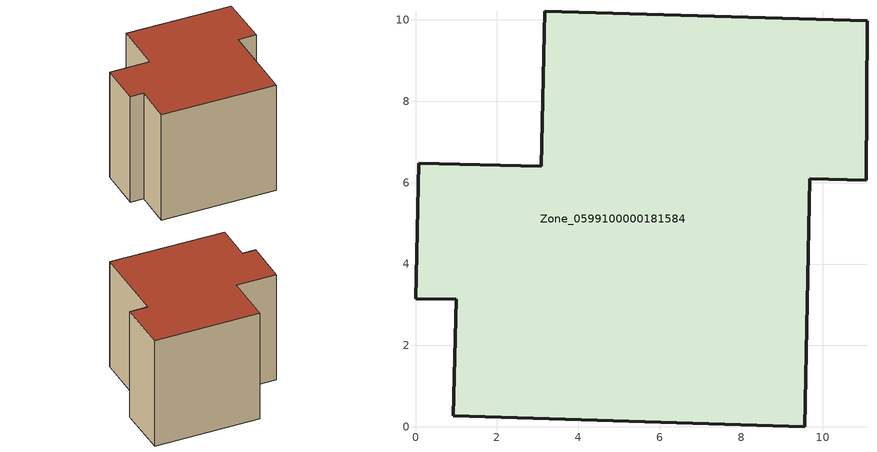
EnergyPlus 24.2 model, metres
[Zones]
Zone_0599100000181584
 floor ground (C_G): 3.17,10.21 11.09,9.97 11.07,6.06 9.68,6.09 9.57,0 0.93,0.27 1,3.13 0,3.15 0.08,6.47 3.09,6.4 z0
 wall outside (C_F): 9.57,0 9.68,6.09 11.07,6.06 11.09,9.97 3.17,10.21 3.09,6.4 0.08,6.47 0,3.15 1,3.13 0.93,0.27 9.57,0 z0:8.72
 roof outside (C_R): 1,3.13 0.93,0.27 9.57,0 9.68,6.09 11.07,6.06 11.09,9.97 3.17,10.21 3.09,6.4 0.08,6.47 0,3.15 z8.72
[BUILDING]
Pand.0599100000181584: North Axis=0; Terrain=City; Loads Convergence Tolerance Value=0.04; Temperature Convergence Tolerance Value=0.4; Solar Distribution=FullExterior; Maximum Number of Warmup Days=25; Minimum Number of Warmup Days=1
[Site:Location]
Rotterdam.The.Hague.AP_ZH_NLD Design_Conditions: Latitude=51.96; Longitude=4.45; Time Zone=1; Elevation=-4.5
[SITE:GROUNDTEMPERATURE:BUILDINGSURFACE]
18, 18, 18, 18, 18, 18, 18, 18, 18, 18, 18, 18
[MATERIAL] Thermal Absorptance=0.9; Solar Absorptance=0.7; Visible Absorptance=0.7
Name | Roughness | Thickness | Conductivity | Density | Specific Heat
G.TC.1946-1964 | MediumSmooth | 0.15 | 1 | 540 | 1210
F.TC.1946-1964 | Rough | 0.3 | 0.857143 | 1920 | 840
R.TC.1946-1964 | MediumRough | 0.2 | 0.235294 | 1500 | 1000
[CONSTRUCTION]
C_G: G.TC.1946-1964
C_F: F.TC.1946-1964
C_R: R.TC.1946-1964
[ZONE]
Zone_0599100000181584: Type=1; Multiplier=1; Ceiling Height=Autocalculate; Volume=Autocalculate; Floor Area=autocalculate; Part of Total Floor Area=Yes
[ZONEINFILTRATION:DESIGNFLOWRATE]
Infil_Zone_0599100000181584: Zone or ZoneList or Space or SpaceList=Zone_0599100000181584; Schedule=AlwaysOn; Design Flow Rate Calculation Method=Flow/Area; Flow Rate per Floor Area=0.003; Constant Term Coefficient=1; Temperature Term Coefficient=0; Velocity Term Coefficient=0; Velocity Squared Term Coefficient=0
[HVACTEMPLATE:ZONE:IDEALLOADSAIRSYSTEM]
Zone_0599100000181584: Maximum Heating Supply Air Temperature=50; Minimum Cooling Supply Air Temperature=13; Maximum Heating Supply Air Humidity Ratio=0.0156; Minimum Cooling Supply Air Humidity Ratio=0.0077; Heating Limit=NoLimit; Cooling Limit=NoLimit; Dehumidification Control Type=ConstantSensibleHeatRatio; Cooling Sensible Heat Ratio=0.7; Dehumidification Setpoint=60; Humidification Control Type=None; Humidification Setpoint=30; Outdoor Air Method=None; Outdoor Air Flow Rate per Person=0.00944; Outdoor Air Flow Rate per Zone Floor Area=0; Outdoor Air Flow Rate per Zone=0; Demand Controlled Ventilation Type=None; Outdoor Air Economizer Type=NoEconomizer; Heat Recovery Type=None; Sensible Heat Recovery Effectiveness=0.7; Latent Heat Recovery Effectiveness=0.65
[ZONECONTROL:THERMOSTAT]
ThermostatControl_Zone_0599100000181584: Zone or ZoneList=Zone_0599100000181584; Control Type Schedule=DualSetpointControlType; Control 1=Thermostat_Zone_0599100000181584; Temperature Difference Between Cutout And Setpoint=0
[THERMOSTATSETPOINT:DUALSETPOINT]
Thermostat_Zone_0599100000181584: Heating Setpoint Temperature Schedule=HeatingSetpoint_Zone_0599100000181584; Cooling Setpoint Temperature Schedule=CoolingSetpoint_Zone_0599100000181584
[SCHEDULE:COMPACT]
HeatingSetpoint_Zone_0599100000181584: Through: 12/31, For: AllDays, Until: 24:00, 21
CoolingSetpoint_Zone_0599100000181584: Through: 12/31, For: AllDays, Until: 24:00, 24
DualSetpointControlType: Through: 12/31, For: AllDays, Until: 24:00, 4
AlwaysOn: Through: 12/31, For: AllDays, Until: 24:00, 1
